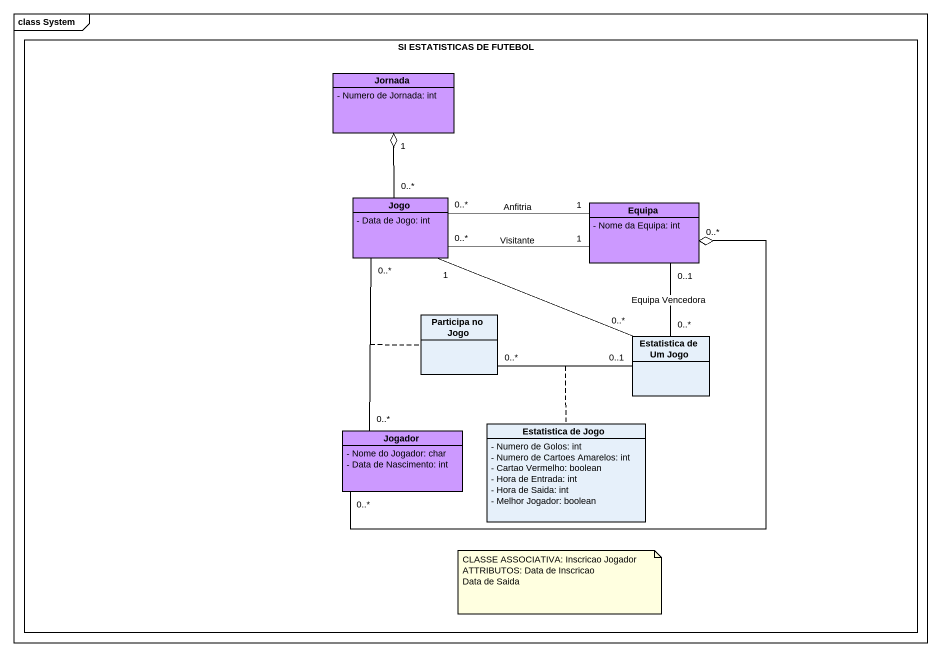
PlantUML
@startuml
mainframe class System
hide circle
hide empty members
skinparam classAttributeIconSize 0
rectangle "SI ESTATISTICAS DE FUTEBOL" as SI_ESTATISTICAS_DE_FUTEBOL {
  class Jornada #CC99FF {
    - Numero de Jornada: int
  }
  class Jogo #CC99FF {
    - Data de Jogo: int
  }
  class Equipa #CC99FF {
    - Nome da Equipa: int
  }
  class "Participa no Jogo" as Participa_no_Jogo
  class "Estatistica de Um Jogo" as Estatistica_de_Um_Jogo
  class Jogador #CC99FF {
    - Nome do Jogador: char
    - Data de Nascimento: int
  }
  class "Estatistica de Jogo" as Estatistica_de_Jogo {
    - Numero de Golos: int
    - Numero de Cartoes Amarelos: int
    - Cartao Vermelho: boolean
    - Hora de Entrada: int
    - Hora de Saida: int
    - Melhor Jogador: boolean
  }
}
Jogo "0..*" -up-o "1" Jornada
Equipa "1" -left- "0..*" Jogo : Anfitria
Equipa "1" -left- "0..*" Jogo : Visitante
Estatistica_de_Um_Jogo "0..*" -left- "1" Jogo
Estatistica_de_Um_Jogo "0..*" -up- "0..1" Equipa : Equipa Vencedora
Estatistica_de_Um_Jogo "0..1" -left- "0..*" Participa_no_Jogo
(Estatistica_de_Um_Jogo, Participa_no_Jogo) .. Estatistica_de_Jogo
Jogador "0..*" -up- "0..*" Jogo
(Jogador, Jogo) .. Participa_no_Jogo
Jogador "0..*" -up-o "0..*" Equipa
note as N1
  CLASSE ASSOCIATIVA: Inscricao Jogador
  ATTRIBUTOS: Data de Inscricao
  Data de Saida
end note
@enduml
